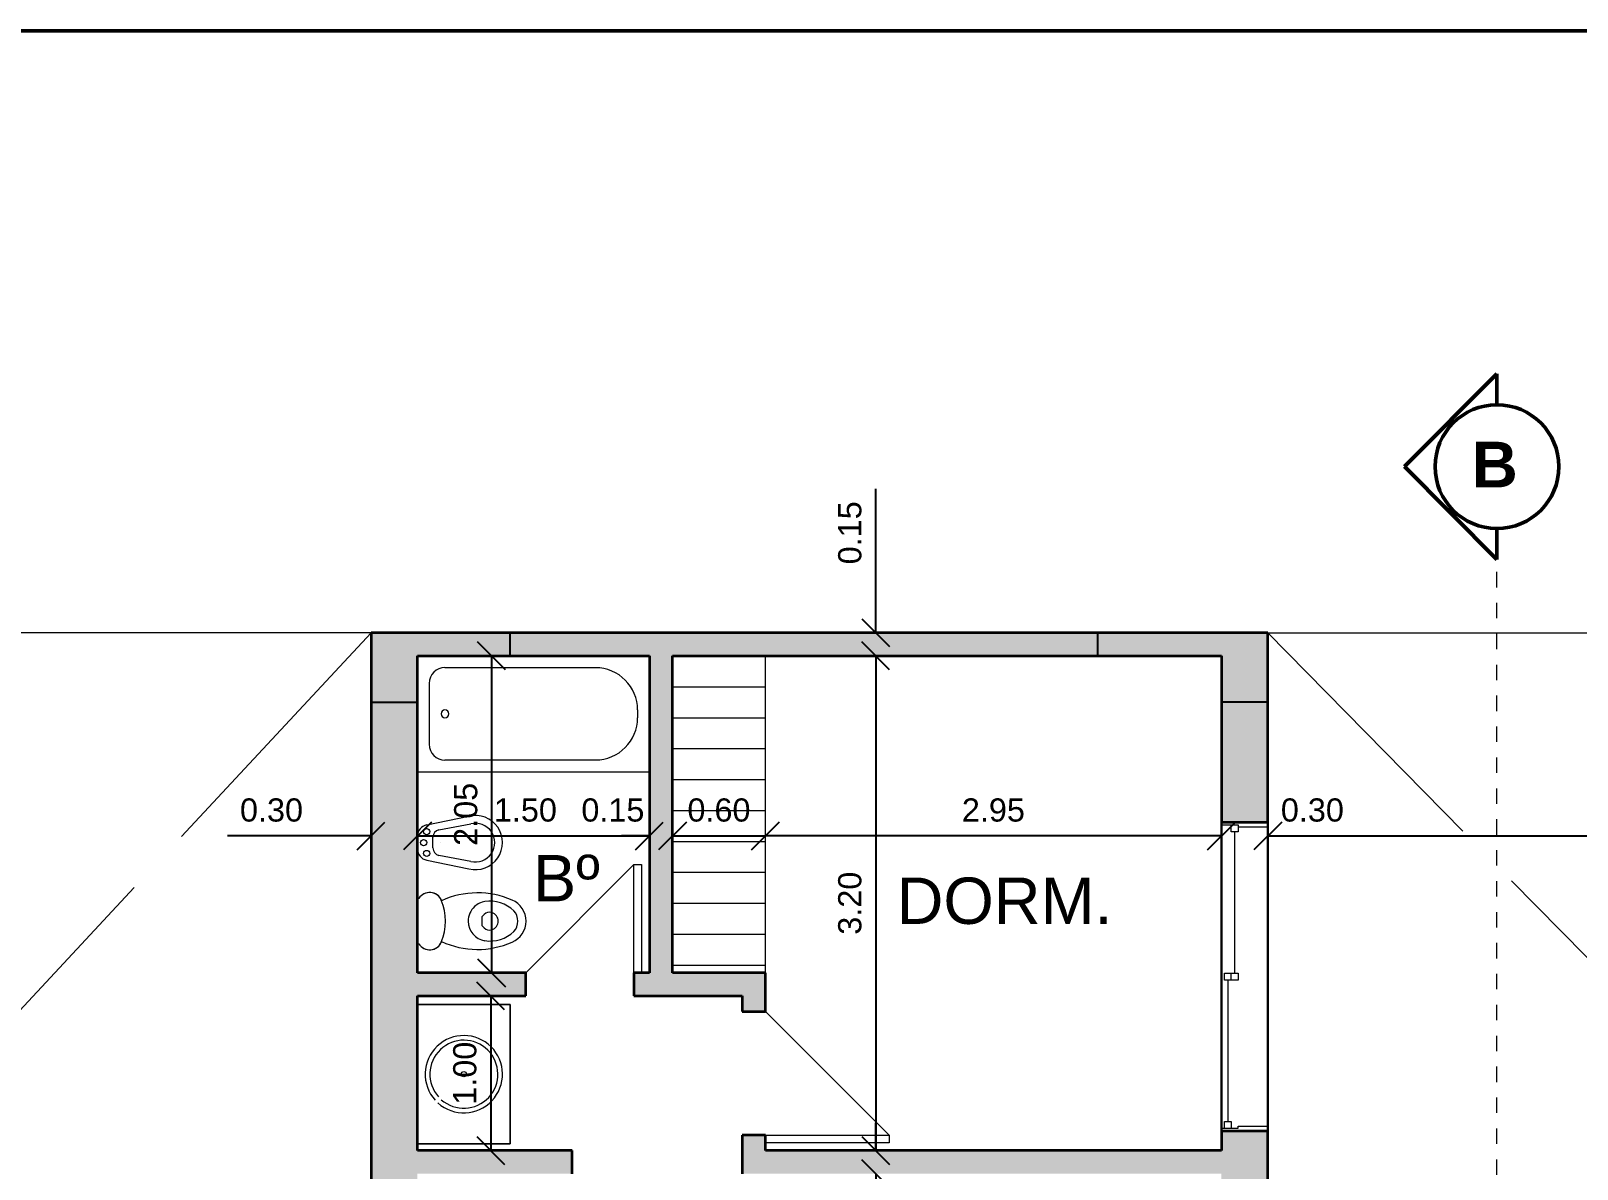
# Model space of a CAD drawing. Header units: metres. Extents: x 42 to 294, y -52 to 32.
# Drawn here: x 178.31 to 188.31, y 24.14 to 31.5 of the extents above; entities that cross this region are included whole.
import ezdxf

# ---------------------------------------------------------------- set-up
doc = ezdxf.new("R2010")
doc.units = ezdxf.units.M
doc.header["$LTSCALE"] = 0.15
doc.linetypes.add('ACAD_ISO02W100', pattern=[15, 12, -3])
doc.linetypes.add('Trazo punto', pattern=[0.015875, 0.00635, -0.004763, 0, -0.004763])
doc.layers.get('0').update_dxf_attribs({"lineweight": 20})
for name, color, linetype, lineweight in [('A-----SYP', 6, 'Continuous', 50), ('A-DOORSYM', 1, 'Continuous', 9), ('A-GLAZIDM', 6, 'Continuous', 9), ('A-WALL', 2, 'Continuous', 30), ('P-SANRFIM', 6, 'Continuous', 9), ('RECUADRO', 82, 'Continuous', 50)]:
    doc.layers.add(name, color=color, linetype=linetype, lineweight=lineweight)
doc.layers.add('Hatch', color=8, linetype='Continuous')
doc.layers.add('MUROS', color=11, linetype='Continuous')
doc.styles.get("Standard").update_dxf_attribs({"font": 'arial.ttf', "height": 0.15})
doc.dimstyles.new('Copy of Annotative', dxfattribs={"dimtxt": 0.15, "dimasz": 0.18, "dimexe": 0.18, "dimexo": 0.0625, "dimgap": 0.09, "dimtad": 1, "dimzin": 0, "dimdsep": 46, "dimtxsty": 'Standard', "dimblk": 'OBLIQUE', "dimcen": 0.09, "dimse1": 1, "dimse2": 1, "dimadec": 0, "dimazin": 0, "dimtfac": 1, "dimtofl": 0, "dimtmove": 0, "dimatfit": 3, "dimfxl": 1, "dimtolj": 1, "dimtzin": 0, "dimarcsym": 0})

# ---------------------------------------------------------------- blocks, each defined once
blk = doc.blocks.new('Puerta de 1 hoja - 70x210 cm-62-02 Primer piso')
at = {"layer": 'A-DOORSYM', "lineweight": 13}
for p, q in [((0.617, 0.775), (-0.083, 0.075)), ((0.617, 0.775), (-0.083, 0.075)), ((0.617, 0.075), (0.617, 0.775))]:
    blk.add_line(p, q, dxfattribs=at)
blk = doc.blocks.new('Puerta de 1 hoja - 80 x 210 cm-66-02 Primer piso')
at = {"layer": 'A-DOORSYM', "lineweight": 13}
for p, q in [((0.667, 0.875), (-0.133, 0.075)), ((0.667, 0.875), (-0.133, 0.075)), ((0.667, 0.075), (0.667, 0.875))]:
    blk.add_line(p, q, dxfattribs=at)
blk = doc.blocks.new('Deslizante con cubrejuntas - 2000 x 1200mm-61-02 Primer piso')
at = {"layer": 'A-GLAZIDM', "lineweight": 13}
for p, q in [((-0.96825, 0.15), (-1, 0.15)), ((-0.96825, -0.04205), (-0.96825, 0.15)), ((0.96825, 0.15), (1, 0.15)), ((0.96825, -0.04205), (0.96825, 0.15)), ((1, 0.15), (1, -0.15)), ((-0.98095, -0.04205), (-0.96825, -0.04205)), ((-0.98095, -0.15), (-0.98095, -0.04205)), ((-0.9365, -0.0865), (-0.98095, -0.0865)), ((-0.96825, -0.04205), (-0.9365, -0.04205)), ((-0.9365, -0.04205), (-0.9365, -0.0865)), ((-0.022225, -0.064275), (-0.9365, -0.064275)), ((-0.022225, -0.04205), (0.022225, -0.04205)), ((-0.022225, -0.13095), (-0.022225, -0.04205)), ((0.022225, -0.0865), (-0.022225, -0.0865)), ((0.022225, -0.04205), (0.022225, -0.13095)), ((0.9365, -0.0865), (0.98095, -0.0865)), ((0.9365, -0.13095), (0.9365, -0.0865)), ((0.98095, -0.04205), (0.96825, -0.04205)), ((0.98095, -0.15), (0.98095, -0.04205)), ((-1, -0.15), (-0.98095, -0.15)), ((0.022225, -0.13095), (-0.022225, -0.13095)), ((0.022225, -0.108725), (0.9365, -0.108725)), ((0.98095, -0.13095), (0.9365, -0.13095)), ((1, -0.15), (0.98095, -0.15))]:
    blk.add_line(p, q, dxfattribs=at)
blk = doc.blocks.new('Sink - Bathroom _2_ - Sink - Bathroom _2_-119-02 Primer piso')
at = {"layer": 'P-SANRFIM'}
for p, q in [((-0.425, 0.6), (-0.425, 0)), ((0.475, 0.6), (-0.425, 0.6)), ((-0.425, 0.6), (0.475, 0.6)), ((-0.425, 0), (-0.425, 0.6)), ((0.475, 0), (0.475, 0.6)), ((0.475, 0.6), (0.475, 0))]:
    blk.add_line(p, q, dxfattribs=at)
blk.add_circle((0.025, 0.3), 0.017, dxfattribs=at)
for radius, start, end in [(0.25, 318.0028, 312.3075), (0.22, 318.5288, 312.0316)]:
    blk.add_arc((0.025, 0.3), radius, start, end, dxfattribs=at)
blk = doc.blocks.new('2D Bath _2_ - 2D Bath _2_-120-02 Primer piso')
at = {"layer": 'P-SANRFIM'}
for p, q in [((-0.933, -0.151), (0.04, -0.151)), ((-1.034, -0.647), (-1.034, -0.253)), ((0.313, -0.425), (0.313, -0.475)), ((0.04, -0.749), (-0.933, -0.749)), ((-1.111, -0.825), (0.389, -0.825)), ((-1.111, -0.825), (0.389, -0.825))]:
    blk.add_line(p, q, dxfattribs=at)
for centre, radius, start, end in [((-0.933, -0.253), 0.102, 90, 180), ((0.04, -0.425), 0.273, 360, 90), ((-0.933, -0.45), 0.0254, 360, 180), ((-0.933, -0.45), 0.0254, 180, 0), ((0.04, -0.475), 0.273, 270, 0), ((-0.933, -0.647), 0.102, 180, 270)]:
    blk.add_arc(centre, radius, start, end, dxfattribs=at)
blk = doc.blocks.new('WC w Cistern _5_ - 540 x 360mm-7-02 Primer piso')
at = {"layer": 'P-SANRFIM'}
for p, q in [((-0.147, 0), (-0.147, -0.009)), ((-0.147, 0), (-0.147, -0.009)), ((0.147, -0.009), (0.147, 0)), ((0.147, -0.009), (0.147, 0)), ((-0.043, -0.431), (-0.031, -0.418)), ((-0.031, -0.418), (0.031, -0.418)), ((0.031, -0.418), (0.043, -0.431))]:
    blk.add_line(p, q, dxfattribs=at)
for centre, radius, start, end in [((-0.103, -0.079), 0.0825, 122.2745, 248.8192), ((-0.103, -0.079), 0.0825, 122.2745, 246.8782), ((0.103, -0.079), 0.0825, 291.1808, 57.7255), ((0.103, -0.079), 0.0825, 293.1218, 57.7255), ((0.375, -0.388), 0.558, 155.3545, 203.7969), ((0.375, -0.388), 0.558, 155.3903, 203.7969), ((0, 0.162), 0.344, 246.8782, 293.1218), ((-0.375, -0.388), 0.558, 336.2031, 24.6455), ((-0.375, -0.388), 0.558, 336.2031, 24.6097), ((0, -0.456), 0.128, 89.9985, 170.9061), ((0, -0.456), 0.128, 42.4453, 90.0015), ((0, -0.456), 0.128, 9.0939, 42.4453), ((0.091, -0.47), 0.22, 170.9061, 224.3974), ((-0.008, -0.466), 0.05, 135, 197.1865), ((0, -0.464), 0.0581, 197.1865, 342.8171), ((0.008, -0.466), 0.05, 342.8171, 45), ((-0.091, -0.47), 0.22, 315.6026, 9.0939), ((0.001, -0.553), 0.15, 203.7969, 269.4689), ((0.001, -0.553), 0.15, 203.7969, 269.4689), ((-0.008, -0.567), 0.0816, 224.3974, 275.8355), ((-0.001, -0.553), 0.15, 270.5311, 336.2031), ((-0.001, -0.553), 0.15, 270.5311, 336.2031), ((0.008, -0.567), 0.0816, 264.1645, 315.6026)]:
    blk.add_arc(centre, radius, start, end, dxfattribs=at)
blk = doc.blocks.new('Sección - Extremo de sección-3896-02 Primer piso')
at = {"layer": 'A-----SYP'}
for p, q in [((-0.006, 0.00598), (-0.012, 0)), ((0, 0), (-0.006, 0.00598)), ((-0.012, 0), (-0.01, 0)), ((-0.002, 0), (0, 0))]:
    blk.add_line(p, q, dxfattribs=at)
blk.add_circle((-0.006, 0), 0.004, dxfattribs=at)
blk.add_arc((-0.006, 0), 0.004, 0, 180, dxfattribs=at)
blk = doc.blocks.new('_Oblique')
at = {"color": 0, "linetype": 'ByBlock', "lineweight": -2}
blk.add_line((-0.5, -0.5), (0.5, 0.5), dxfattribs=at)
blk = doc.blocks.new('*D2424')
at = {"color": 0, "lineweight": -2, "transparency": 16777216}
for p, q in [((180.509, 26.297), (179.58, 26.297)), ((180.809, 26.297), (180.989, 26.297))]:
    blk.add_line(p, q, dxfattribs=at)
at = {"layer": 'Defpoints', "color": 0, "transparency": 16777216}
for p in [(180.509, 26.297), (180.809, 26.297), (180.809, 26.297)]:
    blk.add_point(p, dxfattribs=at)
at = {"color": 0, "lineweight": -2, "transparency": 16777216, "xscale": 0.18, "yscale": 0.18, "zscale": 0.18}
blk.add_blockref('_Oblique', (180.509, 26.297), dxfattribs=at)
at = {"color": 0, "lineweight": -2, "transparency": 16777216, "xscale": 0.18, "yscale": 0.18, "zscale": 0.18, "rotation": 180}
blk.add_blockref('_Oblique', (180.809, 26.297), dxfattribs=at)
at = {"color": 0, "transparency": 16777216, "insert": (179.865, 26.464), "char_height": 0.15, "attachment_point": 5}
blk.add_mtext('\\A1;0.30', dxfattribs=at)
blk = doc.blocks.new('*D2425')
at = {"color": 0, "lineweight": -2, "transparency": 16777216}
blk.add_line((180.809, 26.297), (182.309, 26.297), dxfattribs=at)
at = {"layer": 'Defpoints', "color": 0, "transparency": 16777216}
for p in [(180.809, 26.297), (182.309, 26.297), (182.309, 26.297)]:
    blk.add_point(p, dxfattribs=at)
at = {"color": 0, "lineweight": -2, "transparency": 16777216, "xscale": 0.18, "yscale": 0.18, "zscale": 0.18, "rotation": 180}
blk.add_blockref('_Oblique', (180.809, 26.297), dxfattribs=at)
at = {"color": 0, "lineweight": -2, "transparency": 16777216, "xscale": 0.18, "yscale": 0.18, "zscale": 0.18}
blk.add_blockref('_Oblique', (182.309, 26.297), dxfattribs=at)
at = {"color": 0, "transparency": 16777216, "insert": (181.507, 26.464), "char_height": 0.15, "attachment_point": 5}
blk.add_mtext('\\A1;1.50', dxfattribs=at)
blk = doc.blocks.new('*D2426')
at = {"color": 0, "lineweight": -2, "transparency": 16777216}
for p, q in [((182.309, 26.297), (182.129, 26.297)), ((182.459, 26.297), (182.639, 26.297))]:
    blk.add_line(p, q, dxfattribs=at)
at = {"layer": 'Defpoints', "color": 0, "transparency": 16777216}
for p in [(182.309, 26.297), (182.459, 26.297), (182.459, 26.297)]:
    blk.add_point(p, dxfattribs=at)
at = {"color": 0, "lineweight": -2, "transparency": 16777216, "xscale": 0.18, "yscale": 0.18, "zscale": 0.18}
blk.add_blockref('_Oblique', (182.309, 26.297), dxfattribs=at)
at = {"color": 0, "lineweight": -2, "transparency": 16777216, "xscale": 0.18, "yscale": 0.18, "zscale": 0.18, "rotation": 180}
blk.add_blockref('_Oblique', (182.459, 26.297), dxfattribs=at)
at = {"color": 0, "transparency": 16777216, "insert": (182.073, 26.464), "char_height": 0.15, "attachment_point": 5}
blk.add_mtext('\\A1;0.15', dxfattribs=at)
blk = doc.blocks.new('*D2427')
at = {"color": 0, "lineweight": -2, "transparency": 16777216}
for p, q in [((186.009, 26.297), (185.829, 26.297)), ((186.309, 26.297), (186.489, 26.297))]:
    blk.add_line(p, q, dxfattribs=at)
at = {"layer": 'Defpoints', "color": 0, "transparency": 16777216}
for p in [(186.009, 26.297), (186.309, 26.297), (186.309, 26.297)]:
    blk.add_point(p, dxfattribs=at)
at = {"color": 0, "lineweight": -2, "transparency": 16777216, "xscale": 0.18, "yscale": 0.18, "zscale": 0.18}
blk.add_blockref('_Oblique', (186.009, 26.297), dxfattribs=at)
at = {"color": 0, "lineweight": -2, "transparency": 16777216, "xscale": 0.18, "yscale": 0.18, "zscale": 0.18, "rotation": 180}
blk.add_blockref('_Oblique', (186.309, 26.297), dxfattribs=at)
at = {"color": 0, "transparency": 16777216, "insert": (186.597, 26.464), "char_height": 0.15, "attachment_point": 5}
blk.add_mtext('\\A1;0.30', dxfattribs=at)
blk = doc.blocks.new('*D2428')
at = {"color": 0, "lineweight": -2, "transparency": 16777216}
blk.add_line((186.309, 26.297), (193.309, 26.297), dxfattribs=at)
at = {"layer": 'Defpoints', "color": 0, "transparency": 16777216}
for p in [(186.309, 26.297), (193.309, 26.297), (193.309, 26.297)]:
    blk.add_point(p, dxfattribs=at)
at = {"color": 0, "lineweight": -2, "transparency": 16777216, "xscale": 0.18, "yscale": 0.18, "zscale": 0.18, "rotation": 180}
blk.add_blockref('_Oblique', (186.309, 26.297), dxfattribs=at)
at = {"color": 0, "lineweight": -2, "transparency": 16777216, "xscale": 0.18, "yscale": 0.18, "zscale": 0.18}
blk.add_blockref('_Oblique', (193.309, 26.297), dxfattribs=at)
at = {"color": 0, "transparency": 16777216, "insert": (189.809, 26.464), "char_height": 0.15, "attachment_point": 5}
blk.add_mtext('\\A1;7.00', dxfattribs=at)
blk = doc.blocks.new('*D2409')
at = {"color": 0, "lineweight": -2, "transparency": 16777216}
blk.add_line((182.459, 26.297), (183.059, 26.297), dxfattribs=at)
at = {"layer": 'Defpoints', "color": 0, "transparency": 16777216}
for p in [(182.459, 26.297), (183.059, 26.297), (183.059, 26.297)]:
    blk.add_point(p, dxfattribs=at)
at = {"color": 0, "lineweight": -2, "transparency": 16777216, "xscale": 0.18, "yscale": 0.18, "zscale": 0.18, "rotation": 180}
blk.add_blockref('_Oblique', (182.459, 26.297), dxfattribs=at)
at = {"color": 0, "lineweight": -2, "transparency": 16777216, "xscale": 0.18, "yscale": 0.18, "zscale": 0.18}
blk.add_blockref('_Oblique', (183.059, 26.297), dxfattribs=at)
at = {"color": 0, "transparency": 16777216, "insert": (182.759, 26.464), "char_height": 0.15, "attachment_point": 5}
blk.add_mtext('\\A1;0.60', dxfattribs=at)
blk = doc.blocks.new('*D2410')
at = {"color": 0, "lineweight": -2, "transparency": 16777216}
blk.add_line((186.009, 26.297), (183.059, 26.297), dxfattribs=at)
at = {"layer": 'Defpoints', "color": 0, "transparency": 16777216}
for p in [(183.059, 26.297), (183.059, 26.297), (186.009, 26.297)]:
    blk.add_point(p, dxfattribs=at)
at = {"color": 0, "lineweight": -2, "transparency": 16777216, "xscale": 0.18, "yscale": 0.18, "zscale": 0.18, "rotation": 180}
blk.add_blockref('_Oblique', (183.059, 26.297), dxfattribs=at)
at = {"color": 0, "lineweight": -2, "transparency": 16777216, "xscale": 0.18, "yscale": 0.18, "zscale": 0.18}
blk.add_blockref('_Oblique', (186.009, 26.297), dxfattribs=at)
at = {"color": 0, "transparency": 16777216, "insert": (184.534, 26.464), "char_height": 0.15, "attachment_point": 5}
blk.add_mtext('\\A1;2.95', dxfattribs=at)
blk = doc.blocks.new('*D2765')
at = {"color": 0, "lineweight": -2, "transparency": 16777216}
blk.add_line((181.288, 27.462), (181.288, 25.412), dxfattribs=at)
at = {"layer": 'Defpoints', "color": 0, "transparency": 16777216}
for p in [(181.559, 27.462), (181.288, 25.412), (181.509, 25.412)]:
    blk.add_point(p, dxfattribs=at)
at = {"color": 0, "lineweight": -2, "transparency": 16777216, "xscale": 0.18, "yscale": 0.18, "zscale": 0.18}
for p, rotation in [((181.288, 27.462), 90), ((181.288, 25.412), 270)]:
    blk.add_blockref('_Oblique', p, dxfattribs=dict(at, rotation=rotation))
at = {"color": 0, "transparency": 16777216, "insert": (181.122, 26.437), "char_height": 0.15, "attachment_point": 5, "rotation": 90}
blk.add_mtext('\\A1;2.05', dxfattribs=at)
blk = doc.blocks.new('*D2766')
at = {"color": 0, "lineweight": -2, "transparency": 16777216}
blk.add_line((181.283, 25.262), (181.283, 24.262), dxfattribs=at)
at = {"layer": 'Defpoints', "color": 0, "transparency": 16777216}
for p in [(181.283, 25.262), (181.283, 24.262), (181.283, 24.262)]:
    blk.add_point(p, dxfattribs=at)
at = {"color": 0, "lineweight": -2, "transparency": 16777216, "xscale": 0.18, "yscale": 0.18, "zscale": 0.18}
for p, rotation in [((181.283, 25.262), 90), ((181.283, 24.262), 270)]:
    blk.add_blockref('_Oblique', p, dxfattribs=dict(at, rotation=rotation))
at = {"color": 0, "transparency": 16777216, "insert": (181.116, 24.762), "char_height": 0.15, "attachment_point": 5, "rotation": 90}
blk.add_mtext('\\A1;1.00', dxfattribs=at)
blk = doc.blocks.new('*D2767')
at = {"color": 0, "lineweight": -2, "transparency": 16777216}
for p, q in [((183.773, 27.612), (183.773, 28.543)), ((183.773, 27.462), (183.773, 27.282))]:
    blk.add_line(p, q, dxfattribs=at)
at = {"layer": 'Defpoints', "color": 0, "transparency": 16777216}
for p in [(183.939, 27.612), (183.773, 27.462), (183.939, 27.462)]:
    blk.add_point(p, dxfattribs=at)
at = {"color": 0, "lineweight": -2, "transparency": 16777216, "xscale": 0.18, "yscale": 0.18, "zscale": 0.18}
for p, rotation in [((183.773, 27.612), 270), ((183.773, 27.462), 90)]:
    blk.add_blockref('_Oblique', p, dxfattribs=dict(at, rotation=rotation))
at = {"color": 0, "transparency": 16777216, "insert": (183.606, 28.258), "char_height": 0.15, "attachment_point": 5, "rotation": 90}
blk.add_mtext('\\A1;0.15', dxfattribs=at)
blk = doc.blocks.new('*D2728')
at = {"color": 0, "lineweight": -2, "transparency": 16777216}
blk.add_line((183.773, 27.462), (183.773, 24.262), dxfattribs=at)
at = {"layer": 'Defpoints', "color": 0, "transparency": 16777216}
for p in [(183.939, 27.462), (183.773, 24.262), (183.773, 24.262)]:
    blk.add_point(p, dxfattribs=at)
at = {"color": 0, "lineweight": -2, "transparency": 16777216, "xscale": 0.18, "yscale": 0.18, "zscale": 0.18}
for p, rotation in [((183.773, 27.462), 90), ((183.773, 24.262), 270)]:
    blk.add_blockref('_Oblique', p, dxfattribs=dict(at, rotation=rotation))
at = {"color": 0, "transparency": 16777216, "insert": (183.606, 25.862), "char_height": 0.15, "attachment_point": 5, "rotation": 90}
blk.add_mtext('\\A1;3.20', dxfattribs=at)
blk = doc.blocks.new('*D2729')
at = {"color": 0, "lineweight": -2, "transparency": 16777216}
for p, q in [((183.773, 24.262), (183.773, 24.442)), ((183.773, 24.112), (183.773, 23.932))]:
    blk.add_line(p, q, dxfattribs=at)
at = {"layer": 'Defpoints', "color": 0, "transparency": 16777216}
for p in [(183.773, 24.262), (183.773, 24.112), (183.773, 24.112)]:
    blk.add_point(p, dxfattribs=at)
at = {"color": 0, "lineweight": -2, "transparency": 16777216, "xscale": 0.18, "yscale": 0.18, "zscale": 0.18}
for p, rotation in [((183.773, 24.262), 270), ((183.773, 24.112), 90)]:
    blk.add_blockref('_Oblique', p, dxfattribs=dict(at, rotation=rotation))
at = {"color": 0, "transparency": 16777216, "insert": (183.606, 23.851), "char_height": 0.15, "attachment_point": 5, "rotation": 90}
blk.add_mtext('\\A1;0.15', dxfattribs=at)
blk = doc.blocks.new('*D2730')
at = {"color": 0, "lineweight": -2, "transparency": 16777216}
blk.add_line((183.773, 24.112), (183.773, 20.337), dxfattribs=at)
at = {"layer": 'Defpoints', "color": 0, "transparency": 16777216}
for p in [(183.773, 24.112), (183.773, 20.337), (183.773, 20.337)]:
    blk.add_point(p, dxfattribs=at)
at = {"color": 0, "lineweight": -2, "transparency": 16777216, "xscale": 0.18, "yscale": 0.18, "zscale": 0.18}
for p, rotation in [((183.773, 24.112), 90), ((183.773, 20.337), 270)]:
    blk.add_blockref('_Oblique', p, dxfattribs=dict(at, rotation=rotation))
at = {"color": 0, "transparency": 16777216, "insert": (183.606, 22.225), "char_height": 0.15, "attachment_point": 5, "rotation": 90}
blk.add_mtext('\\A1;3.78', dxfattribs=at)

msp = doc.modelspace()

# ---------------------------------------------------------------- hatches: boundary and pattern name
at = {"layer": 'Hatch'}
msp.add_hatch(color=256, dxfattribs=at).paths.add_polyline_path([(181.409, 27.612), (180.509, 27.612), (180.509, 27.162), (180.809, 27.162), (180.809, 27.462), (181.409, 27.462)])
at = {"layer": 'Hatch', "ltscale": 0.2}
msp.add_hatch(color=256, dxfattribs=at).paths.add_polyline_path([(186.009, 27.162), (186.309, 27.162), (186.309, 27.612), (185.209, 27.612), (185.209, 27.462), (186.009, 27.462)])
at = {"layer": 'MUROS'}
h = msp.add_hatch(color=256, dxfattribs=at)
h.paths.add_polyline_path([(185.209, 27.612), (181.409, 27.612), (181.409, 27.462), (182.309, 27.462), (182.309, 25.412), (182.209, 25.412), (182.209, 25.262), (182.909, 25.262), (182.909, 25.162), (183.059, 25.162), (183.059, 25.412), (182.459, 25.412), (182.459, 27.462), (185.209, 27.462)])
h.paths.add_polyline_path([(180.809, 27.162), (180.509, 27.162), (180.509, 23.437), (180.809, 23.437), (180.809, 24.112), (181.809, 24.112), (181.809, 24.262), (180.809, 24.262), (180.809, 25.262), (181.509, 25.262), (181.509, 25.412), (180.809, 25.412)])
h.paths.add_polyline_path([(186.309, 27.162), (186.009, 27.162), (186.009, 26.387), (186.309, 26.387)])
h.paths.add_polyline_path([(186.309, 24.387), (186.009, 24.387), (186.009, 24.262), (183.059, 24.262), (183.059, 24.362), (182.909, 24.362), (182.909, 24.112), (186.009, 24.112), (186.009, 23.437), (186.309, 23.437)])
h.paths.add_polyline_path([(186.309, 21.437), (186.009, 21.437), (186.009, 20.987), (186.309, 20.987)])
h.paths.add_polyline_path([(180.809, 21.437), (180.509, 21.437), (180.509, 20.487), (180.809, 20.487)])
h.paths.add_polyline_path([(185.009, 20.337), (180.809, 20.337), (180.809, 20.187), (182.384, 20.187), (182.384, 20.112), (182.534, 20.112), (182.534, 20.187), (185.009, 20.187)])
h.paths.add_polyline_path([(180.009, 20.487), (179.989, 20.487), (179.989, 20.187), (180.009, 20.187)])

# ---------------------------------------------------------------- linework, layer by layer
for p, q in [((180.509, 27.612), (173.884, 27.612)), ((186.309, 27.612), (193.309, 27.612)), ((183.059, 25.412), (183.059, 27.462)), ((182.459, 27.262), (183.059, 27.262)), ((182.459, 27.062), (183.059, 27.062)), ((182.459, 26.862), (183.059, 26.862)), ((182.459, 26.662), (183.059, 26.662)), ((182.459, 26.462), (183.059, 26.462)), ((182.459, 26.262), (183.059, 26.262)), ((182.459, 26.062), (183.059, 26.062)), ((182.459, 25.862), (183.059, 25.862)), ((182.459, 25.662), (183.059, 25.662)), ((182.459, 25.462), (183.059, 25.462))]:
    msp.add_line(p, q)
at = {"linetype": 'ACAD_ISO02W100'}
for p, q in [((180.509, 27.612), (173.884, 20.487)), ((186.309, 27.612), (193.309, 20.487))]:
    msp.add_line(p, q, dxfattribs=at)
at = {"layer": 'A-----SYP', "linetype": 'Trazo punto', "lineweight": 15}
for p, q in [((187.791, 29.086), (187.791, 29.13)), ((187.791, 6.105), (187.791, 28.286))]:
    msp.add_line(p, q, dxfattribs=at)
at = {"layer": 'A-DOORSYM'}
for p, q in [((182.209, 26.112), (182.259, 26.112)), ((182.259, 26.112), (182.259, 25.412)), ((182.259, 25.412), (182.209, 25.412)), ((183.059, 24.312), (183.059, 24.362)), ((183.859, 24.312), (183.059, 24.312)), ((183.859, 24.362), (183.859, 24.312))]:
    msp.add_line(p, q, dxfattribs=at)
at = {"layer": 'A-WALL', "lineweight": 35}
for p, q in [((180.509, 27.612), (180.509, 23.437)), ((186.309, 27.612), (180.509, 27.612)), ((186.309, 26.387), (186.309, 27.612)), ((180.809, 25.412), (180.809, 27.462)), ((180.809, 27.462), (182.309, 27.462)), ((182.309, 27.462), (182.309, 25.412)), ((182.459, 27.462), (186.009, 27.462)), ((182.459, 25.412), (182.459, 27.462)), ((186.009, 27.462), (186.009, 26.387)), ((186.009, 26.387), (186.309, 26.387)), ((181.509, 25.412), (180.809, 25.412)), ((181.509, 25.262), (181.509, 25.412)), ((182.309, 25.412), (182.209, 25.412)), ((182.209, 25.412), (182.209, 25.262)), ((183.059, 25.412), (182.459, 25.412)), ((183.059, 25.162), (183.059, 25.412)), ((180.809, 24.262), (180.809, 25.262)), ((180.809, 25.262), (181.509, 25.262)), ((182.209, 25.262), (182.909, 25.262)), ((182.909, 25.262), (182.909, 25.162)), ((182.909, 25.162), (183.059, 25.162)), ((182.909, 24.362), (182.909, 24.112)), ((183.059, 24.362), (182.909, 24.362)), ((183.059, 24.262), (183.059, 24.362)), ((186.009, 24.387), (186.009, 24.262)), ((186.309, 24.387), (186.009, 24.387)), ((186.309, 23.437), (186.309, 24.387)), ((181.809, 24.262), (180.809, 24.262)), ((181.809, 24.112), (181.809, 24.262)), ((186.009, 24.262), (183.059, 24.262))]:
    msp.add_line(p, q, dxfattribs=at)
at = {"layer": 'A-WALL'}
for p, q in [((186.009, 24.387), (186.009, 26.387)), ((186.309, 26.387), (186.309, 24.387))]:
    msp.add_line(p, q, dxfattribs=at)
at = {"layer": 'Hatch', "ltscale": 0.2}
for p, q in [((181.409, 27.462), (181.409, 27.612)), ((185.209, 27.462), (185.209, 27.612)), ((185.209, 27.612), (186.309, 27.612)), ((186.309, 27.462), (186.309, 27.612)), ((186.309, 27.612), (186.309, 27.162)), ((180.509, 27.462), (180.509, 27.162)), ((180.809, 27.162), (180.809, 27.462)), ((180.809, 27.462), (181.409, 27.462)), ((186.009, 27.462), (185.209, 27.462)), ((186.009, 27.162), (186.009, 27.462)), ((186.309, 27.162), (186.009, 27.162))]:
    msp.add_line(p, q, dxfattribs=at)
at = {"layer": 'Hatch'}
msp.add_line((180.509, 27.162), (180.809, 27.162), dxfattribs=at)
at = {"layer": 'P-SANRFIM'}
for p, q in [((180.869, 26.368), (181.142, 26.424)), ((180.947, 26.337), (181.154, 26.376)), ((180.809, 26.214), (180.809, 26.295)), ((180.909, 26.22), (180.909, 26.289)), ((180.959, 26.254), (180.959, 26.254)), ((180.869, 26.141), (181.142, 26.085)), ((180.947, 26.172), (181.154, 26.133))]:
    msp.add_line(p, q, dxfattribs=at)
for centre in [(180.869, 26.325), (180.849, 26.254), (180.869, 26.184)]:
    msp.add_circle(centre, 0.02, dxfattribs=at)
for centre, radius, start, end in [((181.184, 26.254), 0.175, 256.1286, 103.8714), ((180.884, 26.295), 0.075, 101.5903, 180), ((180.959, 26.289), 0.05, 103.8714, 180), ((181.184, 26.254), 0.125, 256.1286, 103.8714), ((180.884, 26.214), 0.075, 180, 258.4097), ((180.959, 26.22), 0.05, 180, 256.1286)]:
    msp.add_arc(centre, radius, start, end, dxfattribs=at)
at = {"layer": 'RECUADRO', "ltscale": 0.1}
for p, q in [((41.791, 31.505), (293.791, 31.505)), ((293.791, 31.505), (41.791, 31.505))]:
    msp.add_line(p, q, dxfattribs=at)

# ---------------------------------------------------------------- block references
at = {"layer": 'A-----SYP', "extrusion": (0, 0, -1), "xscale": 99.99999999999993, "yscale": 99.99999999999993, "zscale": 99.99999999999993, "rotation": 270.0000000000002}
msp.add_blockref('Sección - Extremo de sección-3896-02 Primer piso', (-187.791, 28.086), dxfattribs=at)
at = {"layer": 'A-GLAZIDM', "rotation": 269.9999999999999}
msp.add_blockref('Deslizante con cubrejuntas - 2000 x 1200mm-61-02 Primer piso', (186.159, 25.387), dxfattribs=at)
at = {"layer": 'MUROS'}
msp.add_blockref('Puerta de 1 hoja - 70x210 cm-62-02 Primer piso', (181.592, 25.337), dxfattribs=at)
at = {"layer": 'MUROS', "rotation": 269.9999999999999}
msp.add_blockref('Puerta de 1 hoja - 80 x 210 cm-66-02 Primer piso', (182.984, 25.029), dxfattribs=at)
at = {"layer": 'P-SANRFIM'}
msp.add_blockref('2D Bath _2_ - 2D Bath _2_-120-02 Primer piso', (181.92, 27.537), dxfattribs=at)
for name, p, rotation in [('WC w Cistern _5_ - 540 x 360mm-7-02 Primer piso', (180.809, 25.746), 89.99999999999974), ('Sink - Bathroom _2_ - Sink - Bathroom _2_-119-02 Primer piso', (180.809, 24.781), 269.9999999999999)]:
    msp.add_blockref(name, p, dxfattribs=dict(at, rotation=rotation))

# ---------------------------------------------------------------- texts
at = {"char_height": 0.3, "width": 8.33083, "attachment_point": 1}
for s, insert in [('Bº', (181.556, 26.174)), ('DORM.', (183.908, 26.028))]:
    msp.add_mtext(s, dxfattribs=dict(at, insert=insert))

# ---------------------------------------------------------------- dimensions: what is measured, and where the dimension line sits
for base, p1, p2, override, picture, middle in [((183.773, 27.462), (183.939, 27.612), (183.939, 27.462), {"dimscale": 0, "dimtix": 0, "dimtofl": 0, "dimtmove": 0, "dimatfit": 3}, '*D2767', (183.773, 28.258)), ((183.773, 24.112), (183.773, 24.262), (183.773, 24.112), {"dimscale": 0, "dimtix": 0, "dimtofl": 0, "dimtmove": 1, "dimatfit": 3}, '*D2729', (183.773, 23.851))]:
    dim = msp.add_linear_dim(base=base, p1=p1, p2=p2, angle=90, dimstyle='Copy of Annotative', override=override)
    dim.commit()
    dim.dimension.update_dxf_attribs({"geometry": picture, "text_midpoint": middle, "dimtype": 160})
for base, p1, p2, override, picture, middle in [((181.288, 25.412), (181.559, 27.462), (181.509, 25.412), {"dimscale": 0, "dimtix": 0, "dimtofl": 0, "dimtmove": 0, "dimatfit": 3}, '*D2765', (181.122, 26.437)), ((183.773, 24.262), (183.939, 27.462), (183.773, 24.262), {"dimscale": 0, "dimtix": 0, "dimtofl": 0, "dimtmove": 1, "dimatfit": 3}, '*D2728', (183.606, 25.862)), ((181.283, 24.262), (181.283, 25.262), (181.283, 24.262), {"dimscale": 0, "dimtix": 0, "dimtofl": 0, "dimtmove": 0, "dimatfit": 3}, '*D2766', (181.116, 24.762)), ((183.772617093, 20.337147482), (183.772617093, 24.112147482), (183.772617093, 20.337147482), {"dimscale": 0, "dimtix": 0, "dimtofl": 0, "dimtmove": 1, "dimatfit": 3}, '*D2730', (183.605979986, 22.224647482))]:
    dim = msp.add_linear_dim(base=base, p1=p1, p2=p2, angle=90, dimstyle='Copy of Annotative', override=override)
    dim.commit()
    dim.dimension.update_dxf_attribs({"geometry": picture, "text_midpoint": middle})
for base, p1, p2, override, picture, middle in [((180.809, 26.297), (180.509, 26.297), (180.809, 26.297), {"dimscale": 0, "dimtix": 0, "dimtofl": 0, "dimtmove": 0, "dimatfit": 3}, '*D2424', (179.865, 26.297)), ((182.309, 26.297), (180.809, 26.297), (182.309, 26.297), {"dimscale": 0, "dimtix": 0, "dimtofl": 0, "dimtmove": 1, "dimatfit": 3}, '*D2425', (181.507, 26.297)), ((182.459, 26.297), (182.309, 26.297), (182.459, 26.297), {"dimscale": 0, "dimtix": 0, "dimtofl": 0, "dimtmove": 1, "dimatfit": 3}, '*D2426', (182.073, 26.297)), ((186.309, 26.297), (186.009, 26.297), (186.309, 26.297), {"dimscale": 0, "dimtix": 0, "dimtofl": 0, "dimtmove": 1, "dimatfit": 3}, '*D2427', (186.597, 26.297))]:
    dim = msp.add_linear_dim(base=base, p1=p1, p2=p2, dimstyle='Copy of Annotative', override=override)
    dim.commit()
    dim.dimension.update_dxf_attribs({"geometry": picture, "text_midpoint": middle, "dimtype": 160})
for base, p1, p2, override, picture, middle in [((183.059, 26.297), (182.459, 26.297), (183.059, 26.297), {"dimscale": 0, "dimtix": 0, "dimtofl": 0, "dimtmove": 0, "dimatfit": 3}, '*D2409', (182.759, 26.464)), ((183.059, 26.297), (186.009, 26.297), (183.059, 26.297), {"dimscale": 0, "dimtix": 0, "dimtofl": 0, "dimtmove": 0, "dimatfit": 3}, '*D2410', (184.534, 26.464)), ((193.309, 26.297), (186.309, 26.297), (193.309, 26.297), {"dimscale": 0, "dimtix": 0, "dimtofl": 0, "dimtmove": 1, "dimatfit": 3}, '*D2428', (189.809, 26.464))]:
    dim = msp.add_linear_dim(base=base, p1=p1, p2=p2, dimstyle='Copy of Annotative', override=override)
    dim.commit()
    dim.dimension.update_dxf_attribs({"geometry": picture, "text_midpoint": middle})

# ---------------------------------------------------------------- next in the draw order: texts
at = {"layer": 'A-----SYP', "insert": (187.777, 28.847), "char_height": 0.29506, "width": 0.162, "attachment_point": 2, "line_spacing_factor": 0.938532, "bg_fill": 3, "box_fill_scale": 1.25, "bg_fill_color": 0, "bg_fill_transparency": 0}
msp.add_mtext('{\\fArial|b1|i0|c0|p34;B}', dxfattribs=at)

doc.saveas('drawing.dxf')
